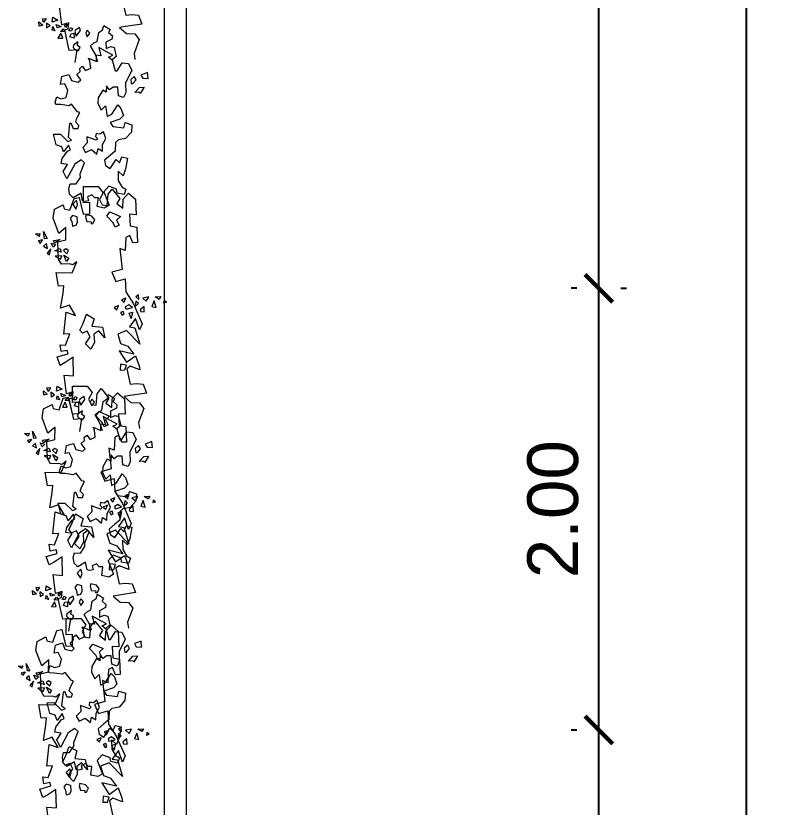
# Model space of a CAD drawing. Header units: millimetres. Extents: x -667 to -468, y -723 to -475.
# Drawn here: x -491.057 to -487.622, y -681.152 to -677.569 of the extents above; entities that cross this region are included whole.
import ezdxf

# ---------------------------------------------------------------- set-up
doc = ezdxf.new("R2010")
doc.units = ezdxf.units.MM
doc.layers.get('0').update_dxf_attribs({"lineweight": 9})
doc.layers.get('Defpoints').update_dxf_attribs({"lineweight": 0})
doc.layers.add('dinding', color=36, linetype='Continuous', lineweight=9)
doc.layers.add('NOTASI', color=250, linetype='Continuous', lineweight=5)
doc.layers.add('LANDSCAPE', color=7, linetype='Continuous', lineweight=9, true_color=0x002409)
doc.styles.get("Standard").update_dxf_attribs({"font": 'arial.ttf'})
doc.dimstyles.new('Copy of 1-100', dxfattribs={"dimtxt": 0.23, "dimasz": 0.125, "dimexe": 0.125, "dimexo": 0.1, "dimgap": 0.09, "dimtad": 1, "dimtoh": 1, "dimzin": 0, "dimdsep": 46, "dimtxsty": 'Standard', "dimblk": 'ARCHTICK', "dimcen": 0.09, "dimdle": 0.125, "dimclrt": 2, "dimadec": 0, "dimazin": 0, "dimtfac": 1, "dimtofl": 0, "dimtmove": 0, "dimatfit": 3, "dimldrblk": 'ARCHTICK', "dimfxl": 1, "dimtolj": 1, "dimtzin": 0, "dimarcsym": 0})

# ---------------------------------------------------------------- blocks, each defined once
blk = doc.blocks.new('_ArchTick')
at = {"color": 0, "linetype": 'ByBlock', "const_width": 0.15}
blk.add_lwpolyline([(-0.5, -0.5), (0.5, 0.5)], dxfattribs=at)
blk = doc.blocks.new('*D1163')
at = {"layer": 'Defpoints', "color": 0}
for p in [(-488.4165, -680.8031), (-488.4165, -680.8031), (-488.4165, -684.8031)]:
    blk.add_point(p, dxfattribs=at)
at = {"layer": 'NOTASI', "color": 0, "lineweight": -2}
for p, q in [((-488.4165, -684.9281), (-488.4165, -680.6781)), ((-488.5165, -680.8031), (-488.5415, -680.8031)), ((-488.5165, -684.8031), (-488.5415, -684.8031))]:
    blk.add_line(p, q, dxfattribs=at)
at = {"layer": 'NOTASI', "color": 0, "lineweight": -2, "xscale": 0.125, "yscale": 0.125, "zscale": 0.125}
for p, rotation in [((-488.4165, -680.8031), 90), ((-488.4165, -684.8031), 270)]:
    blk.add_blockref('_ArchTick', p, dxfattribs=dict(at, rotation=rotation))
at = {"layer": 'NOTASI', "color": 2, "insert": (-488.6239, -682.8031), "char_height": 0.23, "attachment_point": 5, "rotation": 90}
blk.add_mtext('\\A1;4.00', dxfattribs=at)
blk = doc.blocks.new('*D1164')
at = {"layer": 'Defpoints', "color": 0}
for p in [(-488.4165, -678.8031), (-488.4165, -678.8031), (-488.4165, -680.8031)]:
    blk.add_point(p, dxfattribs=at)
at = {"layer": 'NOTASI', "color": 0, "lineweight": -2}
for p, q in [((-488.4165, -680.9281), (-488.4165, -678.6781)), ((-488.5165, -678.8031), (-488.5415, -678.8031)), ((-488.5165, -680.8031), (-488.5415, -680.8031))]:
    blk.add_line(p, q, dxfattribs=at)
at = {"layer": 'NOTASI', "color": 0, "lineweight": -2, "xscale": 0.125, "yscale": 0.125, "zscale": 0.125}
for p, rotation in [((-488.4165, -678.8031), 90), ((-488.4165, -680.8031), 270)]:
    blk.add_blockref('_ArchTick', p, dxfattribs=dict(at, rotation=rotation))
at = {"layer": 'NOTASI', "color": 2, "insert": (-488.6239, -679.8031), "char_height": 0.23, "attachment_point": 5, "rotation": 90}
blk.add_mtext('\\A1;2.00', dxfattribs=at)
blk = doc.blocks.new('*D1165')
at = {"layer": 'Defpoints', "color": 0}
for p in [(-488.4165, -674.8031), (-488.4165, -674.8031), (-488.4165, -678.8031)]:
    blk.add_point(p, dxfattribs=at)
at = {"layer": 'NOTASI', "color": 0, "lineweight": -2}
for p, q in [((-488.4165, -678.9281), (-488.4165, -674.6781)), ((-488.3165, -674.8031), (-488.2915, -674.8031)), ((-488.3165, -678.8031), (-488.2915, -678.8031))]:
    blk.add_line(p, q, dxfattribs=at)
at = {"layer": 'NOTASI', "color": 0, "lineweight": -2, "xscale": 0.125, "yscale": 0.125, "zscale": 0.125}
for p, rotation in [((-488.4165, -674.8031), 90), ((-488.4165, -678.8031), 270)]:
    blk.add_blockref('_ArchTick', p, dxfattribs=dict(at, rotation=rotation))
at = {"layer": 'NOTASI', "color": 2, "insert": (-488.6239, -676.8031), "char_height": 0.23, "attachment_point": 5, "rotation": 90}
blk.add_mtext('\\A1;4.00', dxfattribs=at)
blk = doc.blocks.new('*D1171')
at = {"layer": 'Defpoints', "color": 0}
for p in [(-487.7471, -664.8031), (-487.7471, -664.8031), (-487.9165, -684.8031)]:
    blk.add_point(p, dxfattribs=at)
at = {"layer": 'NOTASI', "color": 0, "lineweight": -2}
for p, q in [((-487.7471, -684.9281), (-487.7471, -664.6781)), ((-487.8471, -664.8031), (-487.8721, -664.8031)), ((-487.8165, -684.8031), (-487.6221, -684.8031))]:
    blk.add_line(p, q, dxfattribs=at)
at = {"layer": 'NOTASI', "color": 0, "lineweight": -2, "xscale": 0.125, "yscale": 0.125, "zscale": 0.125}
for p, rotation in [((-487.7471, -664.8031), 90), ((-487.7471, -684.8031), 270)]:
    blk.add_blockref('_ArchTick', p, dxfattribs=dict(at, rotation=rotation))
at = {"layer": 'NOTASI', "color": 2, "insert": (-487.9546, -674.8031), "char_height": 0.23, "attachment_point": 5, "rotation": 90}
blk.add_mtext('\\A1;20.00', dxfattribs=at)
blk = doc.blocks.new('SEMAK')
at = {"layer": 'LANDSCAPE', "lineweight": 5}
for p, q in [((489.1515, 51.826), (489.1637, 51.8539)), ((489.1637, 51.8539), (489.1681, 51.8928)), ((489.1681, 51.8928), (489.1987, 51.8848)), ((489.1987, 51.8848), (489.2107, 51.8621)), ((489.2107, 51.8621), (489.2113, 51.817)), ((489.281, 51.8239), (489.2891, 51.8589)), ((489.2891, 51.8589), (489.326, 51.8656)), ((489.3244, 51.8801), (489.3394, 51.8793)), ((489.326, 51.8656), (489.3244, 51.8801)), ((489.3569, 51.848), (489.3339, 51.8163)), ((489.3394, 51.8793), (489.3569, 51.848)), ((489.1726, 51.8034), (489.1515, 51.826)), ((489.2113, 51.817), (489.1726, 51.8034)), ((489.2865, 51.8048), (489.281, 51.8239)), ((489.3339, 51.8163), (489.2865, 51.8048)), ((489.1786, 51.7071), (489.2037, 51.7504)), ((489.2037, 51.7504), (489.2187, 51.7138)), ((489.2187, 51.7138), (489.2109, 51.6773)), ((489.4406, 51.7543), (489.3831, 51.7393)), ((489.3831, 51.7393), (489.3961, 51.6673)), ((489.4831, 51.7318), (489.4406, 51.7543)), ((489.4431, 51.6193), (489.4831, 51.7318)), ((489.1856, 51.6563), (489.1559, 51.6245)), ((489.2109, 51.6773), (489.1786, 51.7071)), ((489.2529, 51.6208), (489.1856, 51.6563)), ((489.2621, 51.6843), (489.2529, 51.6208)), ((489.2826, 51.6915), (489.2621, 51.6843)), ((489.3124, 51.686), (489.2826, 51.6915)), ((489.3069, 51.6525), (489.3124, 51.686)), ((489.3441, 51.6375), (489.3069, 51.6525)), ((489.3664, 51.6655), (489.3441, 51.6375)), ((489.3961, 51.6673), (489.3664, 51.6655)), ((489.6131, 51.6493), (489.5556, 51.6343)), ((489.6306, 51.6068), (489.6131, 51.6493)), ((489.1559, 51.6245), (489.1524, 51.5763)), ((489.1524, 51.5763), (489.1654, 51.537)), ((489.4881, 51.5743), (489.4431, 51.6193)), ((489.5531, 51.6018), (489.4881, 51.5743)), ((489.5556, 51.6343), (489.5531, 51.6018)), ((489.5706, 51.5293), (489.5981, 51.5843)), ((489.5981, 51.5843), (489.6306, 51.6068)), ((489.1654, 51.537), (489.2156, 51.5408)), ((489.2156, 51.5408), (489.2546, 51.4885)), ((489.5731, 51.4518), (489.5706, 51.5293)), ((489.1406, 51.4943), (489.1131, 51.4293)), ((489.2131, 51.3743), (489.1406, 51.4943)), ((489.2546, 51.4885), (489.2546, 51.457)), ((489.2546, 51.457), (489.2956, 51.3668)), ((489.6131, 51.4918), (489.5731, 51.4518)), ((489.6356, 51.4393), (489.6131, 51.4918)), ((489.1131, 51.4293), (489.1531, 51.3743)), ((489.4649, 51.3545), (489.4706, 51.3993)), ((489.4706, 51.3993), (489.5081, 51.4268)), ((489.5081, 51.4268), (489.5631, 51.3543)), ((489.5631, 51.3543), (489.5874, 51.381)), ((489.5874, 51.381), (489.6099, 51.3335)), ((489.6574, 51.346), (489.6356, 51.4393)), ((489.1531, 51.3743), (489.1006, 51.3618)), ((489.1006, 51.3618), (489.1099, 51.321)), ((489.1099, 51.321), (489.1581, 51.2618)), ((489.2681, 51.3418), (489.2131, 51.3743)), ((489.2956, 51.3668), (489.2681, 51.3418)), ((489.5154, 51.3138), (489.4649, 51.3545)), ((489.5581, 51.282), (489.5154, 51.3138)), ((489.6099, 51.3335), (489.6574, 51.346)), ((489.1239, 51.267), (489.1109, 51.2223)), ((489.1699, 51.211), (489.1239, 51.267)), ((489.1581, 51.2618), (489.1831, 51.2518)), ((489.1831, 51.2518), (489.1699, 51.211)), ((489.2864, 51.2373), (489.3086, 51.282)), ((489.3086, 51.282), (489.3609, 51.2578)), ((489.3609, 51.2578), (489.4036, 51.2988)), ((489.4036, 51.2988), (489.4149, 51.2523)), ((489.4149, 51.2523), (489.4501, 51.2783)), ((489.4501, 51.2783), (489.4539, 51.2205)), ((489.5636, 51.2095), (489.5581, 51.282)), ((489.0664, 51.2055), (489.0479, 51.1135)), ((489.1109, 51.2223), (489.0664, 51.2055)), ((489.1056, 51.1155), (489.1651, 51.1823)), ((489.1651, 51.1823), (489.1966, 51.1713)), ((489.3271, 51.2), (489.2864, 51.2373)), ((489.3271, 51.1498), (489.3271, 51.2)), ((489.4016, 51.1833), (489.3271, 51.1498)), ((489.4149, 51.1703), (489.4016, 51.1833)), ((489.4539, 51.2205), (489.4854, 51.1723)), ((489.5896, 51.189), (489.5636, 51.2095)), ((489.6494, 51.1815), (489.5896, 51.189)), ((489.7014, 51.1293), (489.6494, 51.1815)), ((489.0479, 51.1135), (489.1056, 51.1155)), ((489.1966, 51.1713), (489.1706, 51.1488)), ((489.1706, 51.1488), (489.1894, 51.0325)), ((489.3989, 51.152), (489.4149, 51.1703)), ((489.4049, 51.127), (489.3989, 51.152)), ((489.4359, 51.133), (489.4049, 51.127)), ((489.4669, 51.1145), (489.4359, 51.133)), ((489.4854, 51.1723), (489.4669, 51.1145)), ((489.7089, 51.068), (489.7014, 51.1293)), ((489.1989, 51.025), (489.2156, 51.0735)), ((489.2156, 51.0735), (489.2564, 51.0755)), ((489.2639, 51.053), (489.2396, 51.0233)), ((489.2564, 51.0755), (489.2639, 51.053)), ((489.5284, 51.04), (489.5489, 51.0755)), ((489.5489, 51.0755), (489.6399, 51.0903)), ((489.6399, 51.0903), (489.6531, 51.0475)), ((489.6531, 51.0475), (489.7089, 51.068)), ((489.1894, 51.0325), (489.1989, 51.025)), ((489.2396, 51.0233), (489.2509, 50.9898)), ((489.2509, 50.9898), (489.2789, 50.9433)), ((489.4959, 50.9), (489.5046, 50.9895)), ((489.5046, 50.9895), (489.5439, 50.971)), ((489.6101, 51.0178), (489.5284, 51.04)), ((489.6419, 50.9878), (489.6101, 51.0178)), ((489.6234, 50.9265), (489.6419, 50.9878)), ((489.2584, 50.9358), (489.2119, 50.8688)), ((489.2789, 50.9433), (489.2584, 50.9358)), ((489.4336, 50.8745), (489.4576, 50.9328)), ((489.4576, 50.9328), (489.4959, 50.9)), ((489.5439, 50.971), (489.5991, 50.8968)), ((489.5991, 50.8968), (489.6234, 50.9265)), ((489.0796, 50.865), (489.0741, 50.8463)), ((489.0741, 50.8463), (489.0909, 50.8035)), ((489.1206, 50.8688), (489.0796, 50.865)), ((489.1876, 50.8818), (489.1206, 50.8688)), ((489.2119, 50.8688), (489.1876, 50.8818)), ((489.4386, 50.8295), (489.4336, 50.8745)), ((489.0909, 50.8035), (489.1244, 50.8203)), ((489.1244, 50.8203), (489.1709, 50.813)), ((489.1709, 50.813), (489.1876, 50.7553)), ((489.4801, 50.7653), (489.4386, 50.8295)), ((489.5076, 50.7853), (489.4801, 50.7653)), ((489.5141, 50.731), (489.5076, 50.7853)), ((489.6081, 50.8193), (489.6066, 50.7485)), ((489.6506, 50.8368), (489.6081, 50.8193)), ((489.6706, 50.7993), (489.6506, 50.8368)), ((489.6731, 50.7143), (489.6706, 50.7993)), ((489.7864, 50.7995), (489.7471, 50.7995)), ((489.7471, 50.7995), (489.7881, 50.7603)), ((489.7919, 50.8105), (489.7864, 50.7995)), ((489.8274, 50.7603), (489.7919, 50.8105)), ((489.1876, 50.7553), (489.1634, 50.6975)), ((489.5366, 50.766), (489.5141, 50.731)), ((489.5666, 50.746), (489.5366, 50.766)), ((489.6066, 50.7485), (489.5666, 50.746)), ((489.7306, 50.6143), (489.6731, 50.7143)), ((489.7186, 50.6883), (489.7206, 50.7218)), ((489.7206, 50.7218), (489.7354, 50.7238)), ((489.7354, 50.7238), (489.7634, 50.694)), ((489.7881, 50.7603), (489.8274, 50.7603)), ((489.1281, 50.7013), (489.1429, 50.6343)), ((489.1634, 50.6975), (489.1281, 50.7013)), ((489.2024, 50.6193), (489.2211, 50.6715)), ((489.2211, 50.6715), (489.2769, 50.6883)), ((489.2994, 50.6695), (489.2676, 50.6248)), ((489.2769, 50.6883), (489.2994, 50.6695)), ((489.7484, 50.666), (489.7186, 50.6883)), ((489.7634, 50.694), (489.7484, 50.666)), ((489.8049, 50.656), (489.8194, 50.6835)), ((489.8619, 50.6385), (489.8049, 50.656)), ((489.8194, 50.6835), (489.8644, 50.6885)), ((489.8644, 50.6885), (489.8619, 50.6385)), ((489.1429, 50.6343), (489.2024, 50.6193)), ((489.2676, 50.6248), (489.2974, 50.5988)), ((489.2974, 50.5988), (489.2956, 50.5745)), ((489.3179, 50.556), (489.3441, 50.595)), ((489.3441, 50.595), (489.3886, 50.5765)), ((489.5719, 50.5175), (489.5931, 50.6093)), ((489.5931, 50.6093), (489.6081, 50.6118)), ((489.6081, 50.6118), (489.6531, 50.5468)), ((489.7056, 50.5543), (489.7306, 50.6143)), ((489.2606, 50.5228), (489.2836, 50.4173)), ((489.2956, 50.5745), (489.3179, 50.556)), ((489.3739, 50.4928), (489.4389, 50.5243)), ((489.3849, 50.517), (489.3739, 50.4928)), ((489.3886, 50.5765), (489.3849, 50.517)), ((489.4339, 50.4693), (489.4489, 50.5228)), ((489.4389, 50.5243), (489.4409, 50.4778)), ((489.5744, 50.5228), (489.5409, 50.4923)), ((489.6074, 50.489), (489.5719, 50.5175)), ((489.6531, 50.5468), (489.7056, 50.5543)), ((489.7576, 50.4728), (489.7626, 50.5228)), ((489.4409, 50.4778), (489.3961, 50.3903)), ((489.4794, 50.4768), (489.4339, 50.4693)), ((489.4644, 50.4083), (489.4794, 50.4768)), ((489.5789, 50.4768), (489.4644, 50.4083)), ((489.5409, 50.4923), (489.5789, 50.4768)), ((489.5934, 50.4145), (489.6074, 50.489)), ((489.8076, 50.3578), (489.7576, 50.4728)), ((489.2156, 50.4188), (489.1866, 50.2448)), ((489.2836, 50.4173), (489.2156, 50.4188)), ((489.2491, 50.396), (489.2751, 50.422)), ((489.2529, 50.3773), (489.2491, 50.396)), ((489.2751, 50.422), (489.2901, 50.4275)), ((489.3086, 50.3978), (489.2864, 50.381)), ((489.2901, 50.4275), (489.3086, 50.3978)), ((489.3961, 50.3903), (489.4259, 50.366)), ((489.5246, 50.42), (489.5654, 50.4053)), ((489.5264, 50.366), (489.5246, 50.42)), ((489.5654, 50.4053), (489.5934, 50.4145)), ((489.2616, 50.3183), (489.2276, 50.3048)), ((489.2919, 50.3513), (489.2529, 50.3773)), ((489.2616, 50.2773), (489.2616, 50.3183)), ((489.2864, 50.381), (489.2919, 50.3513)), ((489.4259, 50.366), (489.4539, 50.355)), ((489.4539, 50.355), (489.4706, 50.2823)), ((489.5786, 50.342), (489.5264, 50.366)), ((489.5526, 50.286), (489.5841, 50.3158)), ((489.5841, 50.3158), (489.5786, 50.342)), ((489.7726, 50.3078), (489.8076, 50.3578)), ((489.1041, 50.2493), (489.0811, 50.2418)), ((489.0891, 50.2113), (489.1041, 50.2493)), ((489.1256, 50.3123), (489.1666, 50.3123)), ((489.1526, 50.2713), (489.1256, 50.3123)), ((489.1506, 50.2573), (489.1736, 50.2343)), ((489.1891, 50.2573), (489.1506, 50.2573)), ((489.1666, 50.3123), (489.1526, 50.2713)), ((489.1736, 50.2343), (489.1891, 50.2573)), ((489.2431, 50.2563), (489.2211, 50.2543)), ((489.2211, 50.2543), (489.2356, 50.2283)), ((489.2276, 50.3048), (489.2411, 50.2773)), ((489.2411, 50.2773), (489.2616, 50.2773)), ((489.2521, 50.2358), (489.2431, 50.2563)), ((489.2696, 50.2655), (489.2806, 50.3028)), ((489.2769, 50.2508), (489.2696, 50.2655)), ((489.3124, 50.232), (489.2769, 50.2508)), ((489.2806, 50.3028), (489.3179, 50.258)), ((489.3179, 50.258), (489.3124, 50.232)), ((489.3609, 50.2823), (489.3719, 50.312)), ((489.3756, 50.258), (489.3609, 50.2823)), ((489.3719, 50.312), (489.3961, 50.2843)), ((489.3961, 50.2843), (489.3756, 50.258)), ((489.4706, 50.2823), (489.5041, 50.2618)), ((489.5041, 50.2618), (489.5171, 50.2245)), ((489.5171, 50.2245), (489.5674, 50.2618)), ((489.5674, 50.2618), (489.5526, 50.286)), ((489.6476, 50.2478), (489.7026, 50.3028)), ((489.7026, 50.3028), (489.7726, 50.3078)), ((488.9746, 50.2038), (488.9746, 50.1658)), ((489.0051, 50.1963), (488.9746, 50.2038)), ((488.9746, 50.1658), (489.0051, 50.1963)), ((489.0356, 50.2193), (489.0661, 50.2038)), ((489.0356, 50.1813), (489.0356, 50.2193)), ((489.0661, 50.2038), (489.0356, 50.1813)), ((489.0811, 50.2418), (489.0891, 50.2113)), ((489.1251, 50.2233), (489.1181, 50.1963)), ((489.1181, 50.1963), (489.1591, 50.2163)), ((489.1591, 50.2163), (489.1251, 50.2233)), ((489.1651, 50.2018), (489.1536, 50.0428)), ((489.2231, 50.1873), (489.1651, 50.2018)), ((489.1841, 50.2138), (489.1991, 50.2228)), ((489.1916, 50.2023), (489.1841, 50.2138)), ((489.1866, 50.2448), (489.2156, 50.2378)), ((489.2136, 50.2043), (489.1916, 50.2023)), ((489.1991, 50.2228), (489.2136, 50.2043)), ((489.2156, 50.2378), (489.2231, 50.1873)), ((489.2356, 50.2283), (489.2521, 50.2358)), ((489.6976, 50.2428), (489.6476, 50.2478)), ((489.8366, 50.2293), (489.6976, 50.2428)), ((489.8116, 50.1543), (489.8366, 50.2293)), ((489.0126, 50.1733), (489.0051, 50.1428)), ((489.0051, 50.1428), (489.0356, 50.1428)), ((489.0356, 50.1428), (489.0126, 50.1733)), ((489.0846, 50.1748), (489.0916, 50.1338)), ((489.1321, 50.1613), (489.0846, 50.1748)), ((489.0916, 50.1338), (489.1321, 50.1613)), ((489.6816, 50.0168), (489.7046, 50.1473)), ((489.7046, 50.1473), (489.7566, 50.1443)), ((489.7566, 50.1443), (489.8116, 50.1543)), ((489.1536, 50.0428), (489.2336, 50.0528)), ((489.2336, 50.0528), (489.2386, 49.8978)), ((489.6261, 50.0258), (489.6661, 50.0258)), ((489.6311, 49.9758), (489.6261, 50.0258)), ((489.6811, 49.9858), (489.6311, 49.9758)), ((489.6661, 50.0258), (489.6811, 49.9858)), ((489.7116, 49.9968), (489.6816, 50.0168)), ((489.7916, 50.0318), (489.7116, 49.9968)), ((489.7616, 49.9128), (489.7866, 49.9968)), ((489.7866, 49.9968), (489.7916, 50.0318)), ((489.1251, 49.9603), (489.1036, 49.8878)), ((489.1686, 49.9388), (489.1251, 49.9603)), ((489.2386, 49.8978), (489.1686, 49.9388)), ((489.6266, 49.8628), (489.6816, 49.9628)), ((489.6816, 49.9628), (489.7616, 49.9128)), ((489.1036, 49.8878), (489.1976, 49.8663)), ((489.1976, 49.8663), (489.1906, 49.8373)), ((489.7466, 49.8978), (489.6266, 49.8628)), ((489.7016, 49.8278), (489.7466, 49.8978)), ((489.1401, 49.8448), (489.1331, 49.7868)), ((489.1331, 49.7868), (489.1786, 49.7938)), ((489.1906, 49.8373), (489.1401, 49.8448)), ((489.1786, 49.7938), (489.2206, 49.6998)), ((489.3881, 49.8378), (489.3471, 49.7903)), ((489.3471, 49.7903), (489.3881, 49.7338)), ((489.4221, 49.7833), (489.3881, 49.8378)), ((489.6216, 49.7228), (489.6416, 49.8028)), ((489.6416, 49.8028), (489.7016, 49.8278)), ((489.8016, 49.8178), (489.6966, 49.6978)), ((489.7666, 49.6778), (489.8016, 49.8178)), ((489.3881, 49.7338), (489.3676, 49.6863)), ((489.4221, 49.7143), (489.4221, 49.7833)), ((489.5106, 49.7483), (489.4631, 49.6868)), ((489.4971, 49.6598), (489.5106, 49.7483)), ((489.6966, 49.6978), (489.6216, 49.7228)), ((489.1706, 49.6998), (489.1996, 49.5183)), ((489.2206, 49.6998), (489.1706, 49.6998)), ((489.3266, 49.6998), (489.3061, 49.6728)), ((489.3061, 49.6728), (489.3336, 49.6253)), ((489.3676, 49.6863), (489.3266, 49.6998)), ((489.4086, 49.6463), (489.4971, 49.6598)), ((489.4631, 49.6868), (489.4221, 49.7143)), ((489.7216, 49.6678), (489.7666, 49.6778)), ((489.7781, 49.5988), (489.7216, 49.6678)), ((489.8066, 49.6978), (489.7781, 49.5988)), ((489.8316, 49.6478), (489.8066, 49.6978)), ((489.3336, 49.6253), (489.3676, 49.5438)), ((489.4291, 49.5848), (489.4086, 49.6463)), ((489.7406, 49.5983), (489.7251, 49.5528)), ((489.7556, 49.5448), (489.7406, 49.5983)), ((489.7666, 49.4778), (489.8316, 49.6478)), ((489.1996, 49.5183), (489.2746, 49.5483)), ((489.2746, 49.5483), (489.2301, 49.4598)), ((489.3676, 49.5438), (489.4291, 49.5848)), ((489.6531, 49.5428), (489.6676, 49.5673)), ((489.6771, 49.5353), (489.6531, 49.5428)), ((489.6676, 49.5673), (489.6846, 49.5598)), ((489.6846, 49.5598), (489.6771, 49.5353)), ((489.7251, 49.5528), (489.7556, 49.5448)), ((489.8186, 49.5293), (489.8236, 49.5443)), ((489.8536, 49.5043), (489.8186, 49.5293)), ((489.8236, 49.5443), (489.8536, 49.5493)), ((489.8536, 49.5493), (489.8536, 49.5043)), ((489.1541, 49.4818), (489.1811, 49.3553)), ((489.2301, 49.4598), (489.1541, 49.4818)), ((489.6016, 49.4988), (489.6236, 49.5183)), ((489.6406, 49.4843), (489.6016, 49.4988)), ((489.6236, 49.5183), (489.6406, 49.4843)), ((489.6681, 49.4378), (489.6851, 49.4623)), ((489.6851, 49.4623), (489.7046, 49.4258)), ((489.6966, 49.4978), (489.7016, 49.5178)), ((489.7266, 49.4828), (489.6966, 49.4978)), ((489.7016, 49.5178), (489.7566, 49.5078)), ((489.7066, 49.3728), (489.7666, 49.4778)), ((489.7566, 49.5078), (489.7266, 49.4828)), ((489.7786, 49.4998), (489.8091, 49.4768)), ((489.7861, 49.4538), (489.7786, 49.4998)), ((489.8091, 49.4768), (489.7861, 49.4538)), ((489.8461, 49.4323), (489.8751, 49.4608)), ((489.8751, 49.4608), (489.8966, 49.4248)), ((489.9196, 49.5063), (489.9546, 49.5163)), ((489.9396, 49.4613), (489.9196, 49.5063)), ((489.9546, 49.5163), (489.9396, 49.4613)), ((490.0196, 49.4813), (490.0446, 49.4763)), ((490.0246, 49.4613), (490.0196, 49.4813)), ((490.0446, 49.4763), (490.0246, 49.4613)), ((489.7046, 49.4258), (489.6681, 49.4378)), ((489.7896, 49.4193), (489.8126, 49.4423)), ((489.8126, 49.4043), (489.7896, 49.4193)), ((489.8126, 49.4423), (489.8126, 49.4043)), ((489.8966, 49.4248), (489.8461, 49.4323)), ((489.9836, 49.4498), (489.9516, 49.4278)), ((489.9516, 49.4278), (489.9981, 49.4278)), ((489.9981, 49.4278), (489.9836, 49.4498)), ((489.1811, 49.3553), (489.1911, 49.2953)), ((489.7066, 49.2628), (489.7066, 49.3728)), ((489.1461, 49.2953), (489.1311, 49.1803)), ((489.1911, 49.2953), (489.1461, 49.2953)), ((489.5981, 49.2023), (489.6271, 49.2808)), ((489.6271, 49.2808), (489.7066, 49.2628)), ((489.1311, 49.1803), (489.2661, 49.1898)), ((489.2661, 49.1898), (489.3111, 49.0988)), ((489.6866, 49.1828), (489.5981, 49.2023)), ((489.2761, 49.1238), (489.2461, 49.1138)), ((489.3111, 49.0988), (489.2761, 49.1238)), ((489.6766, 49.0068), (489.6866, 49.1828)), ((489.1296, 49.0423), (489.1726, 49.0713)), ((489.1811, 49.1138), (489.1561, 49.0688)), ((489.1561, 49.0688), (489.1586, 48.9238)), ((489.1726, 49.0713), (489.1871, 49.0428)), ((489.2461, 49.1138), (489.1811, 49.1138)), ((489.2246, 49.0918), (489.2041, 49.0373)), ((489.2041, 49.0373), (489.2451, 49.0648)), ((489.2451, 49.0648), (489.2246, 49.0918)), ((489.0636, 49.0153), (489.0841, 49.0288)), ((489.0976, 48.9813), (489.0636, 49.0153)), ((489.0841, 49.0288), (489.0976, 48.9813)), ((489.1871, 49.0428), (489.1296, 49.0423)), ((489.1836, 49.0128), (489.1301, 48.9978)), ((489.1301, 48.9978), (489.1761, 48.9823)), ((489.1761, 48.9823), (489.1836, 49.0128)), ((489.2016, 48.9998), (489.2306, 49.0288)), ((489.2236, 48.9858), (489.2016, 48.9998)), ((489.2451, 49.0003), (489.2236, 48.9858)), ((489.2306, 49.0288), (489.2451, 49.0003)), ((489.7196, 49.0268), (489.6766, 49.0068)), ((489.7301, 48.9168), (489.7196, 49.0268)), ((489.0081, 48.9293), (489.0006, 48.9063)), ((489.0311, 48.8988), (489.0081, 48.9293)), ((489.0366, 48.9543), (489.0706, 48.9748)), ((489.0641, 48.9338), (489.0366, 48.9543)), ((489.0706, 48.9748), (489.0641, 48.9338)), ((489.1181, 48.9683), (489.1036, 48.9323)), ((489.1036, 48.9323), (489.1396, 48.9468)), ((489.1396, 48.9468), (489.1181, 48.9683)), ((489.1296, 48.9338), (489.1226, 48.9123)), ((489.1801, 48.9053), (489.1296, 48.9343)), ((489.1586, 48.9238), (489.2266, 48.9103)), ((489.7861, 48.9638), (489.7656, 48.9023)), ((489.8271, 48.9638), (489.7861, 48.9638)), ((489.8271, 48.8343), (489.8271, 48.9638)), ((489.0056, 48.8708), (488.9751, 48.8478)), ((489.0006, 48.9063), (489.0311, 48.8988)), ((489.0131, 48.8478), (489.0056, 48.8708)), ((489.0501, 48.8928), (489.0431, 48.8313)), ((489.0431, 48.8313), (489.0706, 48.8928)), ((489.0706, 48.8928), (489.0501, 48.8928)), ((489.1226, 48.9123), (489.1801, 48.9053)), ((489.1721, 48.8563), (489.1311, 48.7253)), ((489.2336, 48.8083), (489.1721, 48.8563)), ((489.2266, 48.9103), (489.2336, 48.8083)), ((489.7656, 48.9023), (489.7301, 48.9168)), ((488.9751, 48.8478), (489.0131, 48.8478)), ((489.6301, 48.7903), (489.5801, 48.7318)), ((489.6446, 48.8263), (489.6301, 48.7903)), ((489.6811, 48.8118), (489.6446, 48.8263)), ((489.6596, 48.7683), (489.6811, 48.8118)), ((489.7726, 48.8208), (489.8271, 48.8343)), ((489.7726, 48.7238), (489.7726, 48.8208)), ((489.1311, 48.7253), (489.1446, 48.6503)), ((489.5801, 48.7318), (489.6091, 48.6958)), ((489.6091, 48.6958), (489.6961, 48.7393)), ((489.6961, 48.7393), (489.6596, 48.7683)), ((489.8271, 48.7308), (489.7726, 48.7238)), ((489.8271, 48.6013), (489.8271, 48.7308)), ((489.2266, 48.6503), (489.2746, 48.6638)), ((489.2746, 48.6638), (489.3156, 48.5683)), ((489.3566, 48.5613), (489.3836, 48.7033)), ((489.3836, 48.7033), (489.4381, 48.7033)), ((489.4381, 48.7033), (489.4451, 48.6078)), ((489.6706, 48.6283), (489.7181, 48.6693)), ((489.7181, 48.6693), (489.7251, 48.5943)), ((489.1446, 48.6503), (489.2196, 48.6163)), ((489.2196, 48.6163), (489.2266, 48.6503)), ((489.3906, 48.6078), (489.3976, 48.4713)), ((489.4451, 48.6078), (489.3906, 48.6078)), ((489.5271, 48.5873), (489.5476, 48.6348)), ((489.5476, 48.6348), (489.5886, 48.6418)), ((489.5886, 48.6418), (489.6021, 48.5463)), ((489.6976, 48.5873), (489.6706, 48.6283)), ((489.7251, 48.5943), (489.7726, 48.5468)), ((489.7726, 48.5468), (489.8271, 48.6013)), ((489.3156, 48.5683), (489.3566, 48.5613)), ((489.5201, 48.4783), (489.5611, 48.5328)), ((489.5611, 48.5328), (489.5271, 48.5873)), ((489.6021, 48.5463), (489.6361, 48.5053)), ((489.6361, 48.5053), (489.6976, 48.5873)), ((489.3976, 48.4713), (489.5201, 48.4783))]:
    blk.add_line(p, q, dxfattribs=at)

msp = doc.modelspace()

# ---------------------------------------------------------------- linework, layer by layer
at = {"layer": 'dinding'}
for p, q in [((-490.286, -664.7531), (-490.286, -684.8531)), ((-490.386, -664.8531), (-490.386, -684.7531))]:
    msp.add_line(p, q, dxfattribs=at)

# ---------------------------------------------------------------- block references
at = {"layer": 'LANDSCAPE', "xscale": -0.5397948623633152, "yscale": 0.5397948623633152, "zscale": 0.5397948623633152, "rotation": 182.9524330381508}
for p in [(-755.9428, -664.148), (-755.9224, -665.8188), (-755.9721, -666.7226), (-756.0007, -667.7755)]:
    msp.add_blockref('SEMAK', p, dxfattribs=at)

# ---------------------------------------------------------------- dimensions: what is measured, and where the dimension line sits
at = {"layer": 'NOTASI'}
for base, p1, p2, picture, middle in [((-487.7471, -664.8031), (-487.9165, -684.8031), (-487.7471, -664.8031), '*D1171', (-487.9546, -674.8031)), ((-488.4165, -674.8031), (-488.4165, -678.8031), (-488.4165, -674.8031), '*D1165', (-488.6239, -676.8031)), ((-488.4165, -678.8031), (-488.4165, -680.8031), (-488.4165, -678.8031), '*D1164', (-488.6239, -679.8031)), ((-488.4165, -680.8031), (-488.4165, -684.8031), (-488.4165, -680.8031), '*D1163', (-488.6239, -682.8031))]:
    dim = msp.add_linear_dim(base=base, p1=p1, p2=p2, angle=90, dimstyle='Copy of 1-100', dxfattribs=at)
    dim.commit()
    dim.dimension.update_dxf_attribs({"geometry": picture, "text_midpoint": middle})

doc.saveas('drawing.dxf')
